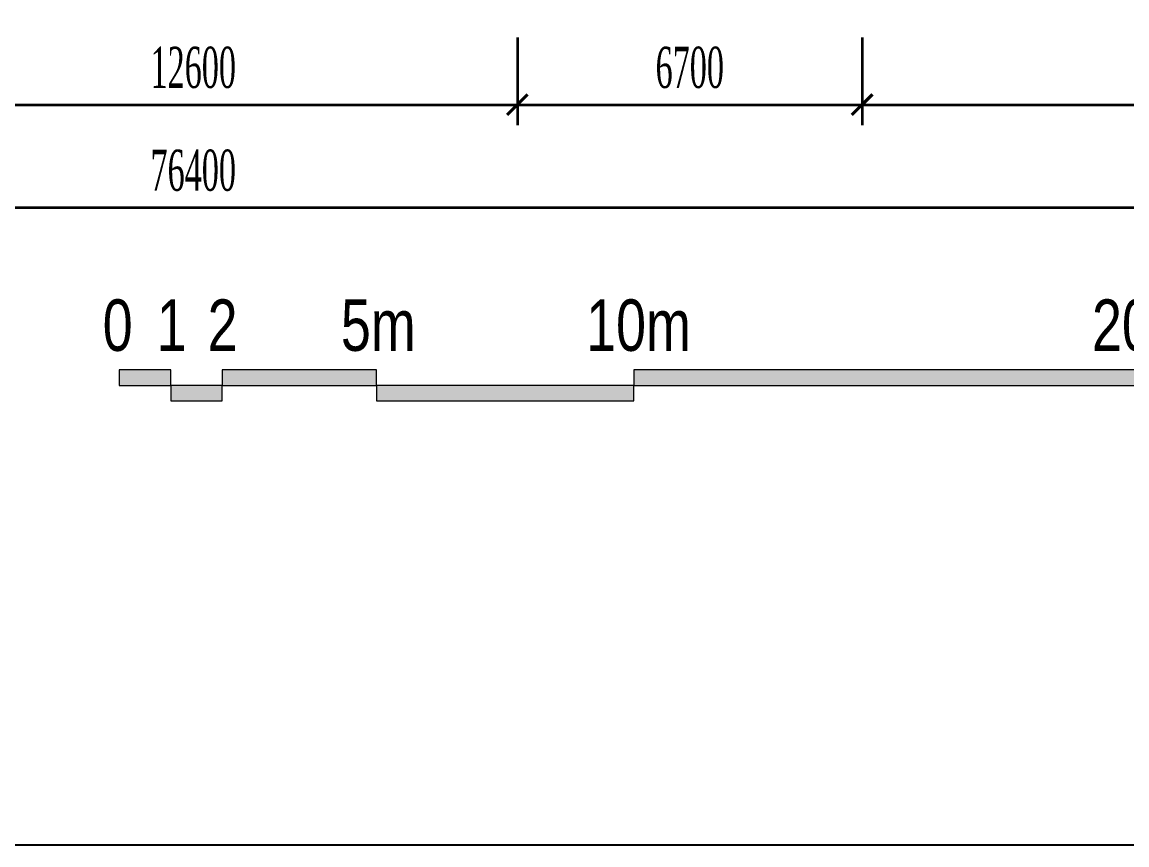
# Model space of a CAD drawing. Header units: millimetres. Extents: x 90964 to 877642, y 656808 to 1438307.
# Drawn here: x 370462 to 391934, y 1032589 to 1048588 of the extents above; entities that cross this region are included whole.
import ezdxf
from ezdxf.enums import TextEntityAlignment as Align

# ---------------------------------------------------------------- set-up
doc = ezdxf.new("R2010")
doc.units = ezdxf.units.MM
doc.header["$LTSCALE"] = 300
doc.layers.get('Defpoints').update_dxf_attribs({"color": 6})
doc.layers.add('A-CAY', color=7, linetype='Continuous', lineweight=13, true_color=0x3b7500)
for name, color, linetype, lineweight in [('A-COT VACH', 2, 'Continuous', 35), ('A-DIM', 125, 'Continuous', 15), ('A-TEXT', 9, 'Continuous', 18)]:
    doc.layers.add(name, color=color, linetype=linetype, lineweight=lineweight)
doc.styles.add('A1-arial', font='arial.ttf', dxfattribs={"width": 0.8})
doc.styles.add('ROMANSssss', font='vntimeh.shx', dxfattribs={"width": 0.55})
doc.dimstyles.new('DIM_1-400 MB', dxfattribs={"dimscale": 400, "dimtxt": 2, "dimasz": 1, "dimexe": 1, "dimexo": 0, "dimgap": 0.8, "dimtad": 1, "dimdec": 0, "dimzin": 0, "dimdsep": 46, "dimtxsty": 'ROMANSssss', "dimblk": 'ARCHTICK', "dimcen": 1, "dimdle": 1, "dimclrd": 256, "dimclre": 256, "dimclrt": 7, "dimadec": 0, "dimazin": 0, "dimtfac": 1, "dimtdec": 0, "dimtix": 1, "dimtofl": 0, "dimtmove": 2, "dimatfit": 3, "dimfxl": 1, "dimtolj": 1, "dimtzin": 0, "dimarcsym": 0})

# ---------------------------------------------------------------- blocks, each defined once
blk = doc.blocks.new('_ArchTick')
at = {"color": 0, "linetype": 'ByBlock', "const_width": 0.15}
blk.add_lwpolyline([(-0.5, -0.5), (0.5, 0.5)], dxfattribs=at)
blk = doc.blocks.new('*D327')
at = {"layer": 'A-DIM', "lineweight": -2, "transparency": 16777216}
for p, q in [((335588, 1095259), (335588, 1091552)), ((411988, 1095259), (411988, 1091552)), ((335188, 1091952), (412388, 1091952))]:
    blk.add_line(p, q, dxfattribs=at)
at = {"layer": 'Defpoints', "color": 0, "transparency": 16777216}
for p in [(335588, 1095259), (411988, 1095259), (411988, 1091952)]:
    blk.add_point(p, dxfattribs=at)
at = {"layer": 'A-DIM', "lineweight": -2, "transparency": 16777216, "xscale": 400, "yscale": 400, "zscale": 400, "rotation": 180}
blk.add_blockref('_ArchTick', (335588, 1091952), dxfattribs=at)
at = {"layer": 'A-DIM', "lineweight": -2, "transparency": 16777216, "xscale": 400, "yscale": 400, "zscale": 400}
blk.add_blockref('_ArchTick', (411988, 1091952), dxfattribs=at)
at = {"layer": 'A-DIM', "color": 7, "transparency": 16777216, "insert": (373788, 1092672), "char_height": 800, "attachment_point": 5, "style": 'ROMANSssss'}
blk.add_mtext('\\A1;76400', dxfattribs=at)
blk = doc.blocks.new('*D331')
at = {"layer": 'A-DIM', "lineweight": -2, "transparency": 16777216}
for p, q in [((367488, 1095259), (367488, 1093552)), ((380088, 1095259), (380088, 1093552)), ((367088, 1093952), (380488, 1093952))]:
    blk.add_line(p, q, dxfattribs=at)
at = {"layer": 'Defpoints', "color": 0, "transparency": 16777216}
for p in [(367488, 1095259), (380088, 1095259), (380088, 1093952)]:
    blk.add_point(p, dxfattribs=at)
at = {"layer": 'A-DIM', "lineweight": -2, "transparency": 16777216, "xscale": 400, "yscale": 400, "zscale": 400, "rotation": 180}
blk.add_blockref('_ArchTick', (367488, 1093952), dxfattribs=at)
at = {"layer": 'A-DIM', "lineweight": -2, "transparency": 16777216, "xscale": 400, "yscale": 400, "zscale": 400}
blk.add_blockref('_ArchTick', (380088, 1093952), dxfattribs=at)
at = {"layer": 'A-DIM', "color": 7, "transparency": 16777216, "insert": (373788, 1094672), "char_height": 800, "attachment_point": 5, "style": 'ROMANSssss'}
blk.add_mtext('\\A1;12600', dxfattribs=at)
blk = doc.blocks.new('*D332')
at = {"layer": 'A-DIM', "lineweight": -2, "transparency": 16777216}
for p, q in [((380088, 1095259), (380088, 1093552)), ((386788, 1095259), (386788, 1093552)), ((379688, 1093952), (387188, 1093952))]:
    blk.add_line(p, q, dxfattribs=at)
at = {"layer": 'Defpoints', "color": 0, "transparency": 16777216}
for p in [(380088, 1095259), (386788, 1095259), (386788, 1093952)]:
    blk.add_point(p, dxfattribs=at)
at = {"layer": 'A-DIM', "lineweight": -2, "transparency": 16777216, "xscale": 400, "yscale": 400, "zscale": 400, "rotation": 180}
blk.add_blockref('_ArchTick', (380088, 1093952), dxfattribs=at)
at = {"layer": 'A-DIM', "lineweight": -2, "transparency": 16777216, "xscale": 400, "yscale": 400, "zscale": 400}
blk.add_blockref('_ArchTick', (386788, 1093952), dxfattribs=at)
at = {"layer": 'A-DIM', "color": 7, "transparency": 16777216, "insert": (383438, 1094672), "char_height": 800, "attachment_point": 5, "style": 'ROMANSssss'}
blk.add_mtext('\\A1;6700', dxfattribs=at)
blk = doc.blocks.new('*D333')
at = {"layer": 'A-DIM', "lineweight": -2, "transparency": 16777216}
for p, q in [((386788, 1095259), (386788, 1093552)), ((399388, 1095259), (399388, 1093552)), ((386388, 1093952), (399788, 1093952))]:
    blk.add_line(p, q, dxfattribs=at)
at = {"layer": 'Defpoints', "color": 0, "transparency": 16777216}
for p in [(386788, 1095259), (399388, 1095259), (399388, 1093952)]:
    blk.add_point(p, dxfattribs=at)
at = {"layer": 'A-DIM', "lineweight": -2, "transparency": 16777216, "xscale": 400, "yscale": 400, "zscale": 400, "rotation": 180}
blk.add_blockref('_ArchTick', (386788, 1093952), dxfattribs=at)
at = {"layer": 'A-DIM', "lineweight": -2, "transparency": 16777216, "xscale": 400, "yscale": 400, "zscale": 400}
blk.add_blockref('_ArchTick', (399388, 1093952), dxfattribs=at)
at = {"layer": 'A-DIM', "color": 7, "transparency": 16777216, "insert": (393088, 1094672), "char_height": 800, "attachment_point": 5, "style": 'ROMANSssss'}
blk.add_mtext('\\A1;12600', dxfattribs=at)
blk = doc.blocks.new('as deqwer')
at = {"layer": 'A-CAY'}
h = blk.add_hatch(color=251, dxfattribs=at)
h.dxf.hatch_style = 1
h.paths.add_polyline_path([(0, 301), (-10000, 301), (-10000, 0), (0, 0)])
h.paths.add_polyline_path([(-15000, -301), (-10000, -301), (-10000, 0), (-15000, 0)])
h.paths.add_polyline_path([(-18000, 0), (-15000, 0), (-15000, 301), (-18000, 301)])
h.paths.add_polyline_path([(-19000, -301), (-18000, -301), (-18000, 0), (-19000, 0)])
h.paths.add_polyline_path([(-20000, 0), (-19000, 0), (-19000, 301), (-20000, 301)])
at = {"layer": 'A-CAY', "color": 251}
for points in [[(-20000, 0), (-19000, 0), (-19000, 301), (-20000, 301)], [(-18000, 0), (-15000, 0), (-15000, 301), (-18000, 301)], [(0, 301), (-10000, 301), (-10000, 0), (0, 0)], [(-19000, -301), (-18000, -301), (-18000, 0), (-19000, 0)], [(-15000, -301), (-10000, -301), (-10000, 0), (-15000, 0)]]:
    blk.add_lwpolyline(points, close=True, dxfattribs=at)
at = {"layer": 'A-TEXT', "style": 'A1-arial', "width": 0.75}
for s, p in [('0', (-20030, 671)), ('1', (-18980, 671)), ('2', (-17991, 671)), ('5m', (-14965, 671)), ('10m', (-9908, 671)), ('20m', (-76, 671))]:
    blk.add_text(s, height=1000, dxfattribs=at).set_placement(p, align=Align.CENTER)
blk = doc.blocks.new('DIM TC')
at = {"layer": 'A-DIM'}
for base, p1, p2, picture, middle in [((411987.6, 1091952.2), (335587.6, 1095259.5), (411987.6, 1095259.5), '*D327', (373787.6, 1092672.2)), ((380087.6, 1093952.2), (367487.6, 1095259.5), (380087.6, 1095259.5), '*D331', (373787.6, 1094672.2)), ((386787.5, 1093952.2), (380087.6, 1095259.5), (386787.5, 1095259.5), '*D332', (383437.6, 1094672.2)), ((399387.6, 1093952.2), (386787.5, 1095259.5), (399387.6, 1095259.5), '*D333', (393087.6, 1094672.2))]:
    dim = blk.add_linear_dim(base=base, p1=p1, p2=p2, dimstyle='DIM_1-400 MB', dxfattribs=at)
    dim.commit()
    dim.dimension.update_dxf_attribs({"geometry": picture, "text_midpoint": middle})

msp = doc.modelspace()

# ---------------------------------------------------------------- linework, layer by layer
at = {"layer": 'Defpoints', "color": 1}
msp.add_lwpolyline([(294836.5, 1032589.3), (444169.9, 1032589.3), (444169.9, 1138189.3), (294836.5, 1138189.3)], close=True, dxfattribs=at)

# ---------------------------------------------------------------- block references
at = {"layer": 'A-CAY'}
msp.add_blockref('as deqwer', (392349.3, 1041524.6), dxfattribs=at)
at = {"layer": 'A-COT VACH'}
msp.add_blockref('DIM TC', (0, -46970), dxfattribs=at)

doc.saveas('drawing.dxf')
